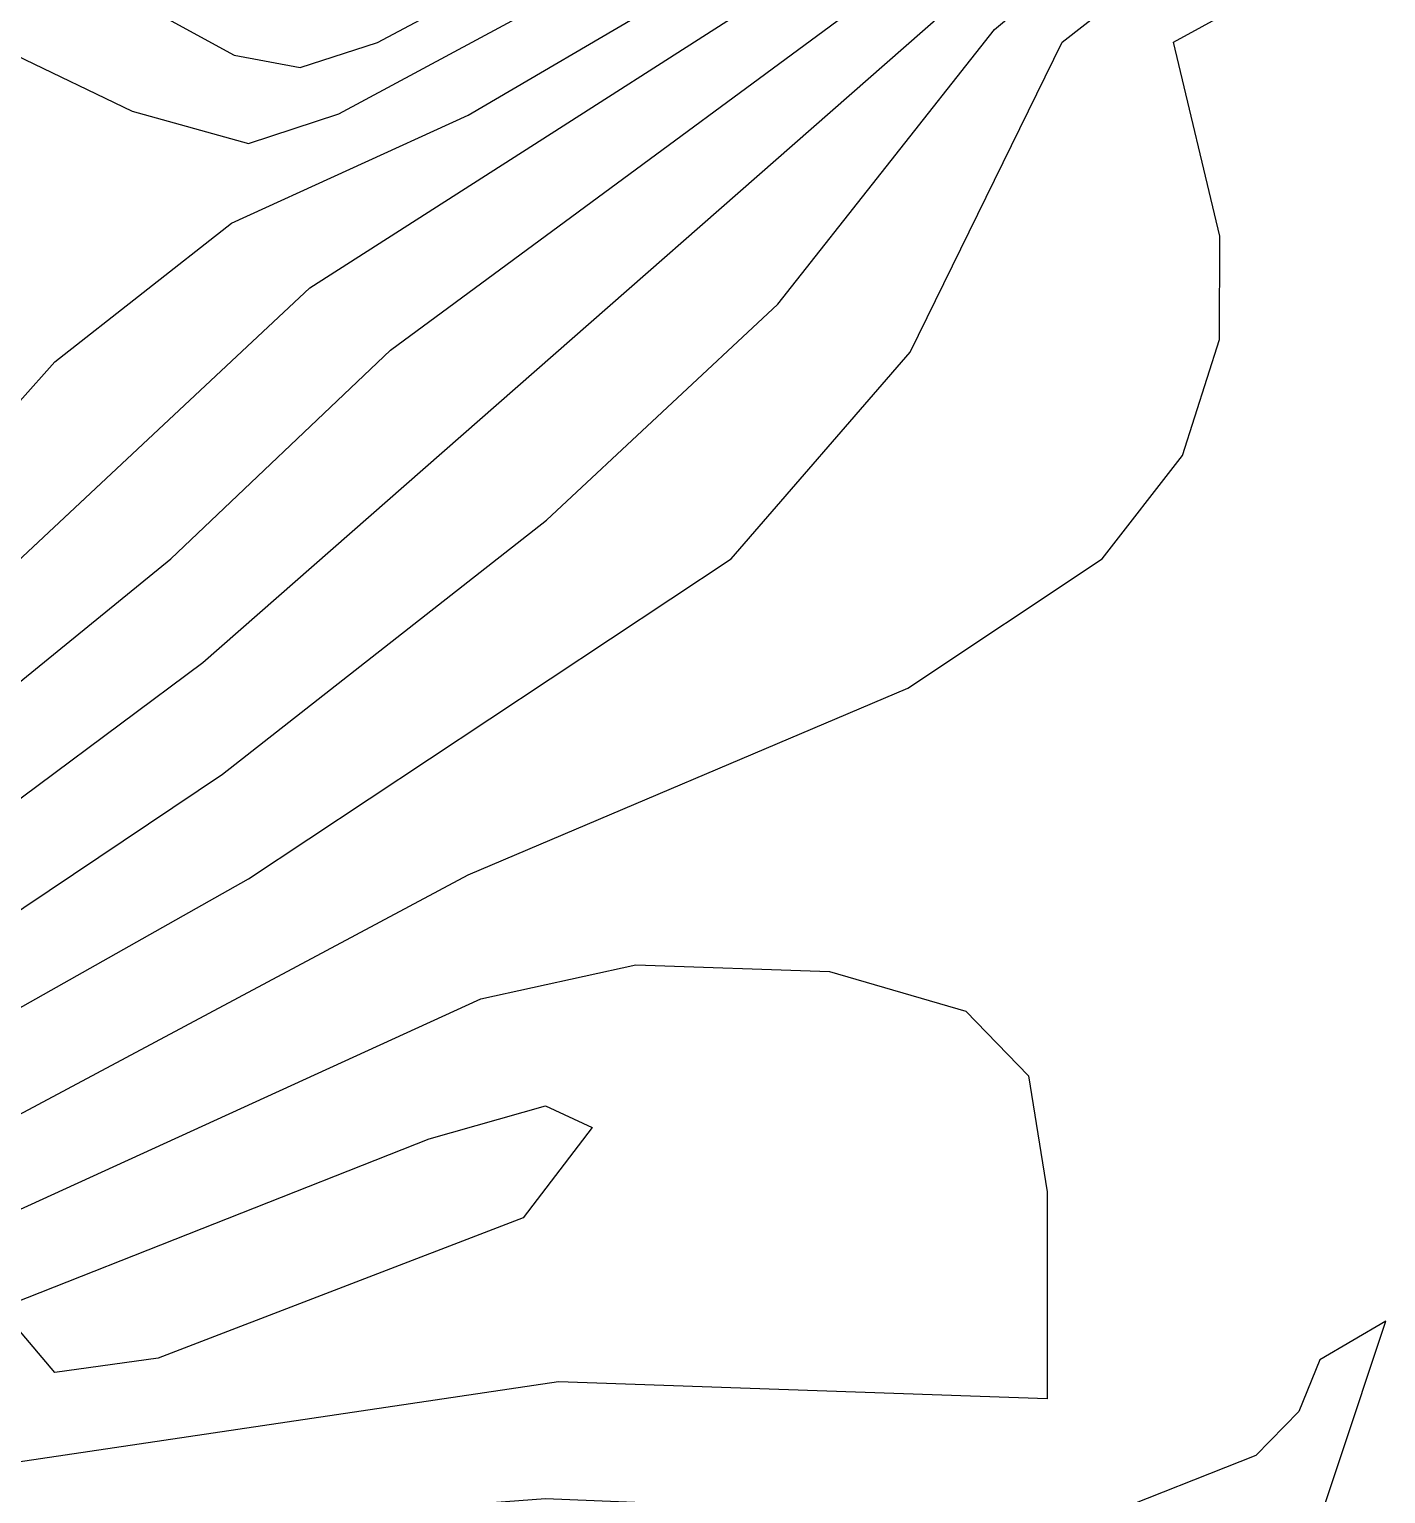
# Model space of a CAD drawing. Header units: inches. Extents: x 2608994 to 2618701, y 1261813 to 1271655.
# Drawn here: x 2617534 to 2617660.1, y 1264373.5 to 1264509.5 of the extents above; entities that cross this region are included whole.
import ezdxf

# ---------------------------------------------------------------- set-up
doc = ezdxf.new("R2010")
doc.units = ezdxf.units.IN
doc.header["$MEASUREMENT"] = 0

msp = doc.modelspace()

# ---------------------------------------------------------------- linework, layer by layer
for points, elevation in [([(2617562.8, 1264501.66), (2617608.6, 1264526.32), (2617617.11, 1264535.92), (2617622.03, 1264547.92), (2617625.46, 1264571.92), (2617622.22, 1264594.72), (2617618, 1264604.82), (2617611.98, 1264613.92), (2617604.8, 1264621.38), (2617597.6, 1264625.1), (2617588, 1264625.43), (2617571.2, 1264621.19), (2617552, 1264610.92), (2617543.39, 1264603.12), (2617536.09, 1264593.52), (2617525.04, 1264568.32), (2617522.2, 1264553.92), (2617521.68, 1264539.52), (2617523.57, 1264523.92), (2617527.55, 1264513.12), (2617532.8, 1264507.11), (2617543.6, 1264501.92), (2617554.4, 1264498.93), (2617562.8, 1264501.66)], 253), ([(2617559.2, 1264505.96), (2617566.4, 1264508.3), (2617603.6, 1264528.07), (2617610.1, 1264534.72), (2617614.88, 1264544.32), (2617618.08, 1264565.92), (2617615.46, 1264587.52), (2617607.2, 1264605.6), (2617602.4, 1264610.47), (2617595.2, 1264614.29), (2617586.8, 1264615.65), (2617577.2, 1264614.55), (2617559.2, 1264605.96), (2617544.8, 1264592.1), (2617534.05, 1264570.72), (2617529.84, 1264546.72), (2617533.59, 1264525.12), (2617537.4, 1264517.92), (2617542.1, 1264513.12), (2617553.06, 1264507.12), (2617559.2, 1264505.96)], 252), ([(2617482.08, 1264534.72), (2617474.08, 1264507.12), (2617468.84, 1264499.92), (2617456, 1264492.49), (2617449.34, 1264486.72), (2617440.08, 1264469.92), (2617437.13, 1264450.72), (2617441.6, 1264439.86), (2617456, 1264426.86), (2617476.4, 1264419.49), (2617494.4, 1264418.66), (2617508.8, 1264422.62), (2617519.54, 1264427.92), (2617550.16, 1264450.72), (2617637.71, 1264527.52)], 257), ([(2617452.89, 1264515.52), (2617439.56, 1264507.12), (2617429.43, 1264497.52), (2617421.75, 1264485.52), (2617417.87, 1264473.52), (2617417.02, 1264460.32), (2617418.71, 1264437.52), (2617425.81, 1264417.12), (2617431.8, 1264408.72), (2617439.14, 1264402.72), (2617448.8, 1264398.12), (2617459.6, 1264395.5), (2617482.4, 1264395.69), (2617504, 1264402.17), (2617554.4, 1264430.62), (2617599.25, 1264460.32), (2617615.88, 1264479.52), (2617630, 1264508.32), (2617659.22, 1264531.12)], 259), ([(2617465.48, 1264515.52), (2617459.98, 1264507.12), (2617448.8, 1264500.45), (2617441.6, 1264493.9), (2617430.93, 1264475.92), (2617427.88, 1264461.52), (2617428.02, 1264443.52), (2617434.9, 1264429.12), (2617444.1, 1264419.52), (2617460.8, 1264410.91), (2617481.2, 1264408.21), (2617500.4, 1264410.8), (2617522, 1264420.24), (2617552, 1264440.34), (2617582.1, 1264463.92), (2617603.6, 1264483.98), (2617623.71, 1264509.52), (2617648.16, 1264529.92)], 258), ([(2617504, 1264436.64), (2617528.05, 1264455.52), (2617560.1, 1264485.52), (2617620.14, 1264523.92)], 255), ([(2617500.4, 1264442.71), (2617516.86, 1264456.72), (2617536.4, 1264478.63), (2617552.83, 1264491.52), (2617574.8, 1264501.56), (2617610.8, 1264522.63)], 254), ([(2617501.6, 1264428.11), (2617512.4, 1264432.55), (2617519.17, 1264437.52), (2617547.19, 1264460.32), (2617567.6, 1264479.72), (2617625.93, 1264522.72)], 256), ([(2617424.08, 1264510.72), (2617414.37, 1264502.32), (2617407.45, 1264491.52), (2617404.17, 1264478.32), (2617404.38, 1264466.32), (2617409.24, 1264441.12), (2617411.26, 1264403.92), (2617416.4, 1264389.96), (2617423.6, 1264383.51), (2617435.6, 1264379.2), (2617453.6, 1264376.83), (2617474, 1264377.1), (2617486, 1264378.28), (2617495.6, 1264381.62), (2617524.4, 1264404.06), (2617574.8, 1264430.98), (2617615.67, 1264448.32), (2617633.71, 1264460.32), (2617641.18, 1264469.92), (2617644.62, 1264480.72), (2617644.65, 1264490.32), (2617640.35, 1264508.32), (2617654, 1264515.81)], 260), ([(2617532.8, 1264376.38), (2617525.6, 1264375.07), (2617520.98, 1264378.72), (2617520.71, 1264387.12), (2617524.4, 1264394.59), (2617529.2, 1264398.11), (2617576, 1264419.46), (2617590.4, 1264422.63), (2617608.4, 1264421.99), (2617621.05, 1264418.32), (2617626.88, 1264412.32), (2617628.61, 1264401.52), (2617628.6, 1264382.32), (2617583.2, 1264383.87), (2617532.8, 1264376.38)], 261), ([(2617546, 1264386.07), (2617536.4, 1264384.76), (2617531.37, 1264390.72), (2617571.2, 1264406.47), (2617582, 1264409.52), (2617586.35, 1264407.52), (2617579.93, 1264399.12), (2617546, 1264386.07)], 262), ([(2617615.51, 1264226.32), (2617642.52, 1264336.72), (2617660.06, 1264389.52), (2617653.95, 1264385.92), (2617652, 1264381.12), (2617648, 1264377.04), (2617633.6, 1264371.34), (2617615.6, 1264369.36), (2617608.4, 1264371.93), (2617582, 1264373.03), (2617542.4, 1264370.03), (2617532.8, 1264367.87)], 260)]:
    msp.add_lwpolyline(points, dxfattribs=dict(elevation=elevation))

doc.saveas('drawing.dxf')
